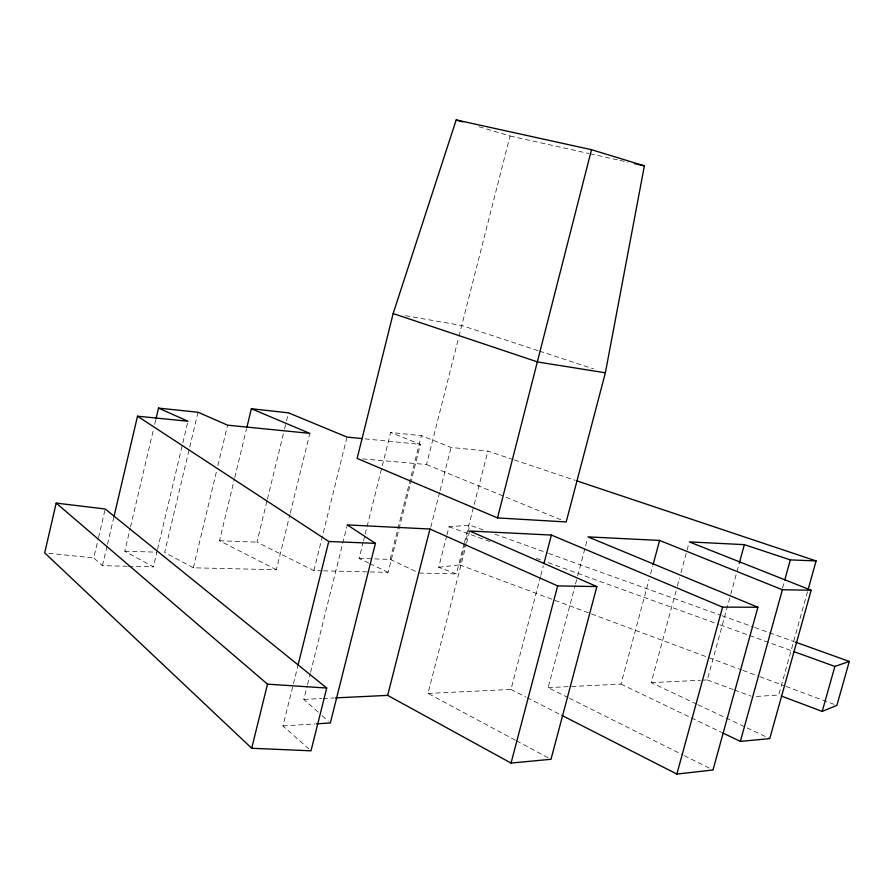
<?xml version="1.0" encoding="UTF-8"?>
<svg xmlns="http://www.w3.org/2000/svg" width="894" height="894" viewBox="0 0 894 894"><rect width="100%" height="100%" fill="white"/><g stroke="black" fill="none" stroke-linecap="round" stroke-linejoin="round"><path stroke-width="0.67" stroke-dasharray="4.47 3.35" d="M127.227 566.26L102.452 565.678L93.758 557.957L98.206 538.914M98.53 537.562L105.213 508.999M102.452 565.678L107.168 545.608M107.481 544.267L114.074 516.162M157.21 550.682L153.366 566.863L124.791 551.196L130.2 528.242M130.513 526.901L153.422 429.701M154.696 424.304L155.657 420.258M157.534 549.341L187.986 421.23M198.032 412.246L164.641 552.425L193.35 567.802L276.369 569.735L289.947 514.374M193.35 567.802L216.627 470.926M217.912 465.539L227.612 425.175M276.369 569.735L219.511 540.725L234.463 478.782M234.787 477.441L246.498 428.964M322.153 570.797L313.917 570.607L256.947 542.144L267.127 500.394M267.451 499.042L284.203 430.349M284.527 428.997L286.169 422.27M286.493 420.918L288.471 412.838M290.282 513.033L309.827 433.366M313.917 570.607L346.995 437.077M308.933 748.971L282.962 725.917L298.104 664.912M318.096 712.105L303.826 699.421L307.201 685.899M307.536 684.547L310.229 673.718M310.564 672.366L347.308 524.912M368.764 563.064L359.109 558.426L363.176 542.177M363.512 540.814L364.875 535.394M365.21 534.042L390.644 432.45L421.376 435.669L451.068 447.447L487.889 451.112L513.033 459.527M359.109 558.426L390.164 559.387L421.376 435.669M370.228 571.925L388.085 572.339L420.381 444.385L390.644 432.45M362.685 458.901L426.527 464.522L458.633 337.653M458.98 336.312L510.038 136L477.195 126.21M430.796 527.136L439.725 492.013M440.072 490.661L451.068 447.447M464.12 543.708L456.365 573.926L438.686 567.288L446.631 536.21M446.966 534.869L449.045 526.756L469.853 525.147L482.972 529.863M464.455 542.39L487.889 451.112M438.686 567.288L459.65 564.852L469.853 525.147M515.324 740.187L427.991 693.431L466.266 544.424M466.601 543.083L469.708 531.002M427.991 693.431L510.955 689.419L540.49 576.675M540.848 575.323L543.306 565.936M568.126 697.611L548.145 687.631L575.177 585.335M575.524 583.983L577.3 577.256M577.658 575.915L587.615 538.222M548.145 687.631L620.984 684.111L649.122 579.379M650.564 574.004L652.732 565.947M696.605 704.081L651.212 682.647L676.959 587.481M677.328 586.14L679.496 578.105M680.949 572.741L688.57 544.591M701.812 680.2L707.277 679.943L730.409 595.549M730.778 594.208L738.857 564.74M782.518 588.051L784.384 581.346M807.517 591.705L778.708 695.051L753.798 696.594M282.962 725.917L315.012 723.928M303.826 699.421L321.695 698.56M323.069 698.493L334.054 697.968M651.212 682.647L700.449 680.267M128.602 566.293L153.366 566.863M323.527 570.83L368.853 571.892M419.118 573.054L456.365 573.926M124.791 551.196L156.394 552.168M219.511 540.725L256.947 542.144M364.998 438.865L420.381 444.385M48.79 553.297L93.758 557.957M405.496 315.705L461.717 325.505L538.154 350.671M510.038 136L588.744 153.489M590.107 153.79L618.603 160.115M619.955 160.417L628.102 162.227M539.473 351.107L593.504 368.887M514.363 459.963L575.233 480.335M494.795 534.109L547.318 552.973M548.625 553.442L720.631 615.228M721.939 615.698L753.452 627.018M754.771 627.487L794.151 641.635M449.045 526.756L491.767 542.222M536.4 558.381L540.345 559.812M548.223 562.661L718.888 624.448M720.206 624.917L791.101 650.586M707.277 679.943L733.069 689.509M734.354 689.989L751.116 696.202M459.65 564.852L590.185 613.474M591.493 613.966L741.595 669.897M742.903 670.377L758.559 676.21M759.866 676.702L784.664 685.944M785.971 686.424L836.873 705.388M426.527 464.522L561.074 519.839M390.164 559.387L416.604 571.869M697.868 704.684L745.786 727.303M747.049 727.906L769.745 738.623M369.971 563.645L388.085 572.339M620.984 684.111L690.09 717.279M691.341 717.882L721.503 732.354M569.366 698.236L683.016 755.005M684.256 755.631L712.976 769.98M510.955 689.419L525.817 697.007M527.058 697.633L560.482 714.686M516.553 740.847L548.536 757.967M322.175 715.725L328.299 721.156"/><path stroke-width="1.34" d="M605.372 372.798L644.384 165.848L591.493 149.689L456.186 119.941L393.159 313.548L357.131 458.421L497.511 517.917L566.193 521.951L605.372 372.798L537.786 362.003L393.159 313.548M56.188 503.098L44.7 552.872L251.706 748.267L311.011 750.815L326.723 688.045L105.213 508.999L56.188 503.098L267.507 684.156L326.723 688.045M114.074 516.162L137.508 416.202L187.986 421.23L158.517 408.111L155.969 418.906M246.822 427.611L251.37 408.759L288.471 412.838L346.995 437.077L362.226 438.596M251.706 748.267L267.507 684.156M298.104 664.912L328.746 541.485L137.508 416.202M335.429 697.901L387.65 695.376L511.033 763.063L550.995 759.285L596.868 586.576L557.655 585.905L429.958 529.024L347.308 524.912L375.446 543.351L330.333 722.967L316.398 723.838M591.493 149.689L497.511 517.917M387.65 695.376L429.958 529.024M544.01 563.242L551.397 535.059L722.564 607.115L757.9 607.249L712.976 769.98L676.859 774.059L561.723 715.323M511.033 763.063L557.655 585.905M653.089 564.606L659.593 540.434L782.395 589.749L811.149 590.241L769.745 738.623L740.355 741.394L722.754 732.957M676.859 774.059L722.564 607.115M739.226 563.41L744.367 544.647L790.33 559.89L816.099 560.918L808.265 589.023M784.753 580.005L790.33 559.89M740.355 741.394L782.395 589.749M822.212 711.4L834.884 666.432L849.3 661.448L836.873 705.388L822.212 711.4L781.267 696.013M328.746 541.485L375.446 543.351M551.397 535.059L469.708 531.002L596.868 586.576M659.593 540.434L587.973 536.881L757.9 607.249M744.367 544.647L689.296 541.909L811.149 590.241M158.517 408.111L198.032 412.246L227.612 425.175L309.827 433.366L251.37 408.759M634.885 163.736L644.384 165.848M456.186 119.941L462.757 121.897M576.563 480.782L816.099 560.918M795.47 642.104L849.3 661.448M793.671 651.525L834.884 666.432"/></g></svg>
